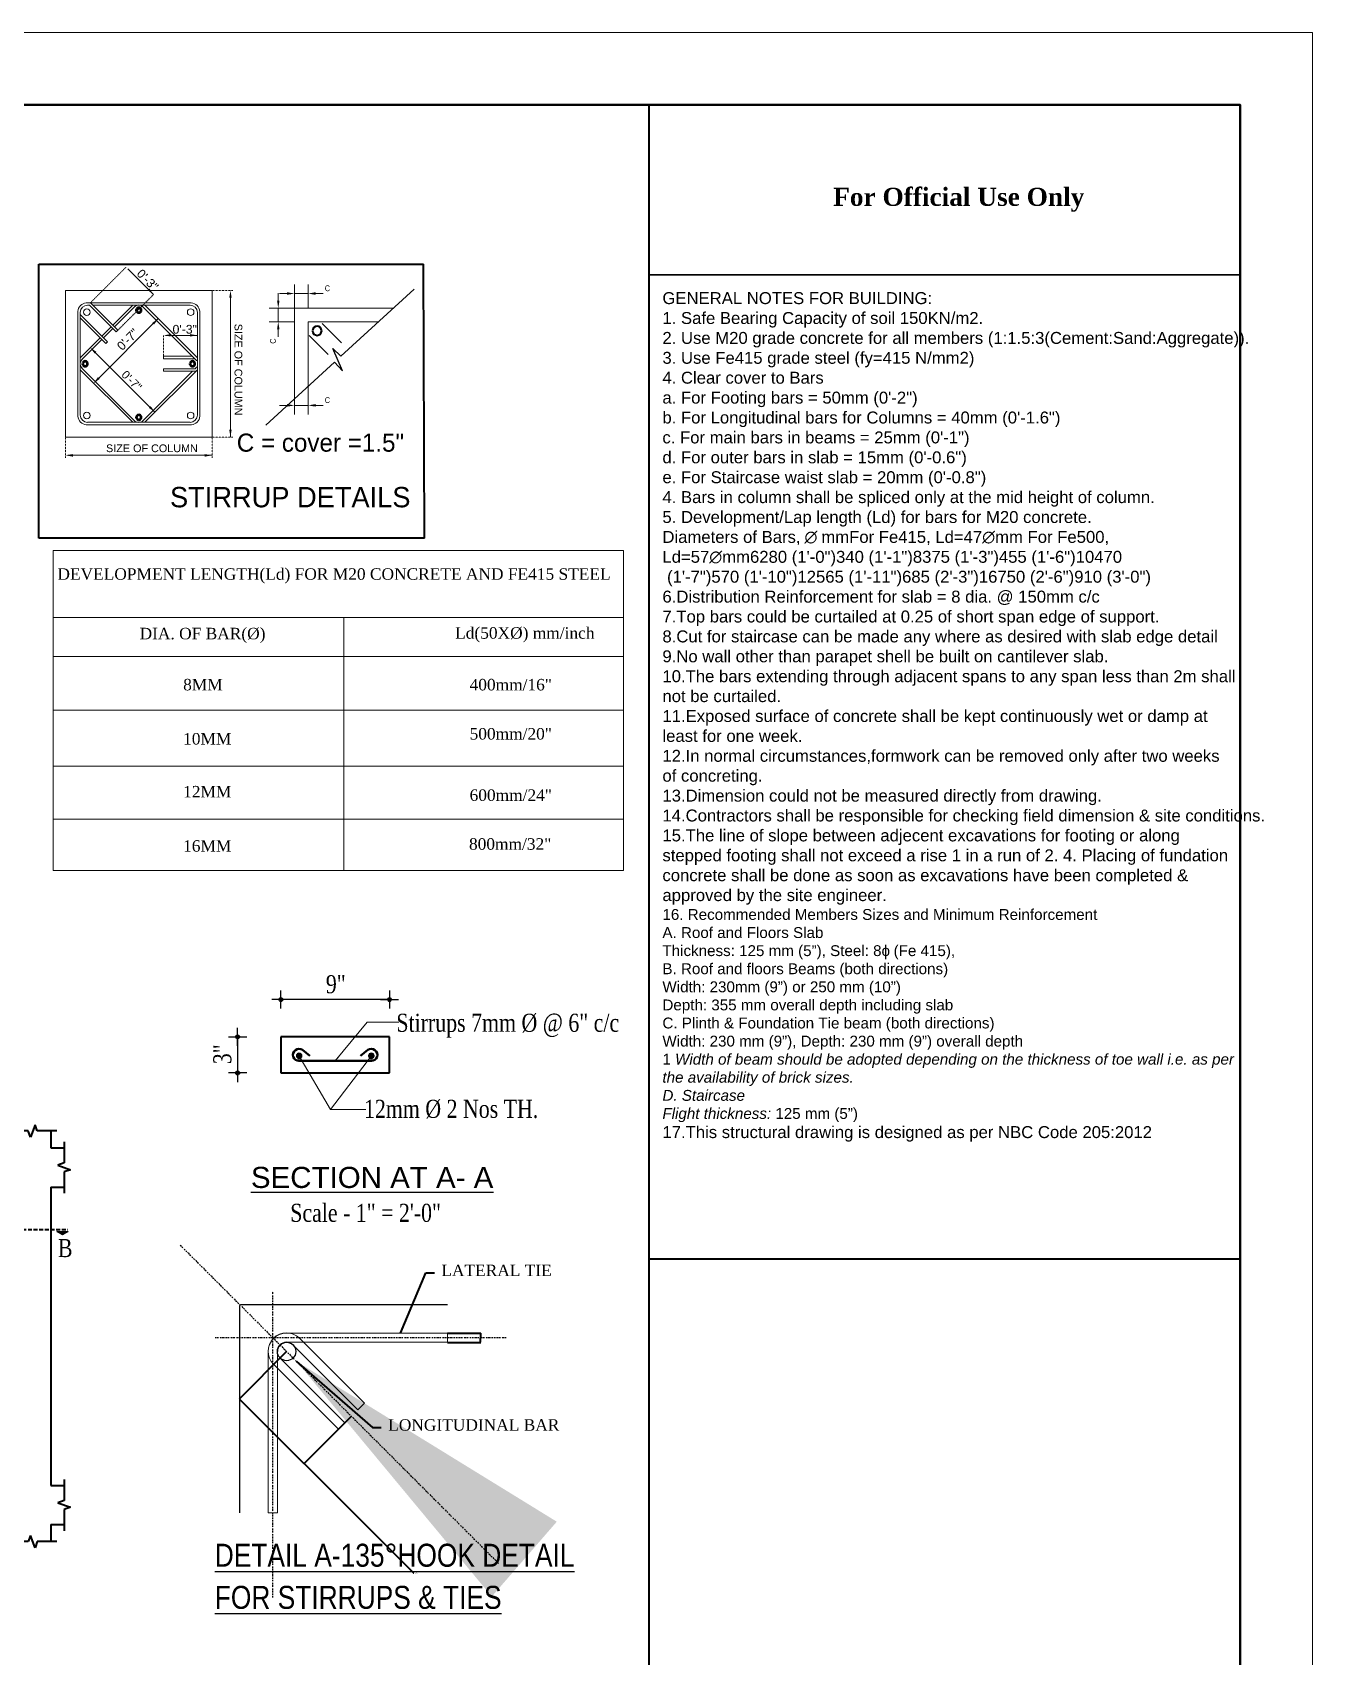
# Model space of a CAD drawing. Header units: inches. Extents: x 334224 to 340955, y 74691 to 79424.
# Drawn here: x 340106 to 340955, y 78346 to 79424 of the extents above; entities that cross this region are included whole.
import ezdxf

# ---------------------------------------------------------------- set-up
doc = ezdxf.new("R2010")
doc.units = ezdxf.units.IN
doc.header["$MEASUREMENT"] = 0
for name, pattern in [('BORDERX2', [3.5, 1, -0.5, 1, -0.5, 0, -0.5]), ('DASHED2', [0.375, 0.25, -0.125]), ('HIDDEN2', [0.1875, 0.125, -0.0625])]:
    doc.linetypes.add(name, pattern=pattern)
doc.layers.get('Defpoints').update_dxf_attribs({"lineweight": 0})
for name, color, linetype, lineweight in [('0.05', 51, 'HIDDEN2', 13), ('0.13', 2, 'Continuous', 13), ('0.18', 3, 'Continuous', 18), ('0.20', 4, 'Continuous', 20), ('0.35', 79, 'Continuous', 35), ('0.50', 6, 'Continuous', 50), ('1text', 254, 'Continuous', 15), ('BAR', 5, 'Continuous', 40), ('base line', 201, 'Continuous', 40), ('Dimensions', 255, 'Continuous', 9), ('elevation plan', 134, 'Continuous', 18), ('ope', 2, 'Continuous', 13), ('stirrup', 42, 'Continuous', 20), ('Wall', 20, 'Continuous', 35), ('WINDOW FRAME', 122, 'Continuous', 20)]:
    doc.layers.add(name, color=color, linetype=linetype, lineweight=lineweight)
for name, color, linetype in [('dim', 1, 'Continuous'), ('dimension', 241, 'Continuous'), ('Grid', 5, 'Continuous'), ('hatch', 45, 'Continuous'), ('OUTLINE', 1, 'Continuous'), ('structure', 210, 'Continuous'), ('text', 113, 'Continuous')]:
    doc.layers.add(name, color=color, linetype=linetype)
doc.styles.add('1.8', font='times.ttf', dxfattribs={"width": 0.8, "height": 6})
doc.styles.add('AERIAL', font='ARIALN.TTF')
doc.styles.add('Attic', font='ARIALN.TTF')
doc.styles.add('BLUE', font='')
doc.styles.add('dim', font='ARIALN.TTF')
doc.styles.add('DIM25', font='romans.shx', dxfattribs={"height": 240})
doc.styles.add('prabin', font='arial.ttf', dxfattribs={"height": 6})
doc.styles.add('ROMANS', font='dutch.ttf')
doc.styles.get("Standard").update_dxf_attribs({"font": 'arial.ttf', "height": 9})
doc.styles.add('STYLUS', font='stylu.ttf')
doc.styles.add('TITLE', font='arial.ttf')
doc.styles.get('BLUE').set_extended_font_data('BluePrint')
doc.dimstyles.new('Attic 1-48in96', dxfattribs={"dimtxt": 7, "dimasz": 3, "dimexe": 2, "dimexo": 1, "dimgap": 0.5, "dimtad": 1, "dimdec": 0, "dimlfac": 0.5, "dimzin": 3, "dimdsep": 46, "dimlunit": 4, "dimtxsty": 'Attic', "dimcen": 0.09, "dimclrd": 250, "dimclre": 250, "dimadec": 0, "dimazin": 0, "dimtfac": 1, "dimtdec": 0, "dimtix": 1, "dimtmove": 1, "dimatfit": 2, "dimfxl": 0, "dimtolj": 1, "dimtzin": 0, "dimlwd": 13, "dimlwe": 13, "dimarcsym": 0})
doc.dimstyles.new('DIM5', dxfattribs={"dimtxt": 220, "dimasz": 200, "dimexe": 100, "dimexo": 150, "dimgap": 125, "dimtad": 1, "dimdec": 0, "dimlfac": 0.05, "dimzin": 0, "dimdsep": 46, "dimtxsty": 'DIM25', "dimcen": 0.09, "dimclrd": 6, "dimclre": 6, "dimclrt": 7, "dimadec": 0, "dimazin": 0, "dimtfac": 1, "dimtdec": 0, "dimtix": 1, "dimtofl": 0, "dimtmove": 0, "dimatfit": 3, "dimfxl": 0, "dimtvp": 1, "dimtolj": 1, "dimtzin": 0, "dimarcsym": 0})
doc.dimstyles.get("Standard").update_dxf_attribs({"dimtxt": 8, "dimasz": 0.18, "dimexe": 0.18, "dimexo": 0.0625, "dimgap": 0.09, "dimtad": 0, "dimtih": 1, "dimtoh": 1, "dimdec": 4, "dimzin": 0, "dimdsep": 46, "dimtxsty": 'Standard', "dimcen": 0.09, "dimclrt": 256, "dimadec": 0, "dimazin": 0, "dimtfac": 1, "dimtdec": 4, "dimtofl": 0, "dimtmove": 0, "dimatfit": 3, "dimfxl": 0, "dimtolj": 1, "dimtzin": 0, "dimarcsym": 0})
pattern_1 = [(45, (9507.37394, -32192.24384), (-0.08838834765, 0.08838834765), [])]

# ---------------------------------------------------------------- blocks, each defined once
blk = doc.blocks.new('A$C59541ACD')
at = {"ltscale": 3}
for p, q in [((0, 0.1), (0, 181.9)), ((255.7, 0.1), (255.1, 181.9)), ((255.7, 0), (0, 0.1))]:
    blk.add_line(p, q, dxfattribs=at)
for start, end in [(0, 180), (180, 0)]:
    blk.add_arc((184.6, 137.6), 3, start, end)
at = {"layer": '0.05', "ltscale": 0.1}
for p, q in [((34.2, 156.2), (57.9, 179.9)), ((52.4, 138), (76.1, 161.7)), ((114.9, 164.3), (128.6, 164.3)), ((82.7, 120.7), (82.7, 134.6)), ((105.2, 122.7), (105.2, 138.7)), ((17.7, 53.4), (17.7, 67.1)), ((114.9, 67.1), (128.6, 67.1)), ((114.9, 53.4), (114.9, 67.1))]:
    blk.add_line(p, q, dxfattribs=at)
at = {"layer": '0.13'}
for p, q in [((114.9, 164.3), (17.7, 164.3)), ((17.7, 164.3), (17.7, 67.1)), ((114.9, 67.1), (114.9, 164.3)), ((101.1, 156.2), (31.5, 156.2)), ((33.6, 154.6), (32.3, 154.6)), ((33.6, 154.6), (51.3, 136.9)), ((34.2, 156.2), (52.4, 138)), ((100.3, 154.6), (35.9, 154.6)), ((62.3, 154.6), (49.1, 141.4)), ((64, 154), (50.2, 140.2)), ((104.6, 118), (68.6, 154)), ((105.2, 119.7), (70.3, 154.6)), ((25.8, 150.6), (25.8, 80.9)), ((27.4, 149.8), (27.4, 81.7)), ((27.4, 148.5), (45.6, 130.3)), ((27.4, 146.2), (44.4, 129.1)), ((47.9, 140.2), (41.8, 134.1)), ((105.2, 81.7), (105.2, 149.8)), ((106.8, 80.9), (106.8, 150.6)), ((40.6, 132.9), (27.4, 119.7)), ((41.8, 131.8), (28.6, 118.6)), ((49.1, 139.1), (42.9, 132.9)), ((44.4, 129.1), (45.6, 130.3)), ((51.3, 136.9), (52.4, 138)), ((101.9, 120.7), (82.7, 120.7)), ((82.7, 120.7), (82.7, 119.1)), ((103.5, 119.1), (82.7, 119.1)), ((62.3, 76.9), (27.4, 111.7)), ((64, 77.4), (28.6, 112.9)), ((68.6, 77.4), (101.9, 110.8)), ((105.2, 111.7), (70.3, 76.9)), ((103.6, 112.4), (82.7, 112.4)), ((82.7, 112.4), (82.7, 110.8)), ((104.2, 110.8), (82.7, 110.8)), ((103.6, 112.4), (104.6, 113.4)), ((32.3, 76.9), (100.3, 76.9)), ((17.7, 67.1), (114.9, 67.1)), ((31.5, 75.2), (101.1, 75.2))]:
    blk.add_line(p, q, dxfattribs=at)
for centre, radius, start, end in [((32.3, 149.7), 6.58, 97.4341, 172.5659), ((32.3, 149.8), 4.86, 90, 180), ((66.3, 151.7), 3.24, 45, 135), ((66.3, 151.7), 3.24, 117.2412, 135), ((66.3, 151.7), 3.24, 45, 62.7588), ((100.3, 149.8), 4.86, 0, 90), ((100.5, 149.9), 6.32, 5.6001, 84.3999), ((31.5, 115.7), 5.67, 135, 135.2415), ((31.5, 115.7), 4.05, 135, 225), ((31.5, 115.7), 5.67, 224.7585, 225), ((102.3, 115.7), 3.24, 27.2412, 45), ((102.3, 115.7), 3.24, 315, 332.7588), ((32.3, 81.7), 6.52, 187.0552, 262.9448), ((32.3, 81.7), 4.86, 180, 270), ((66.3, 80.9), 5.67, 225, 225.2415), ((66.3, 81.5), 4.65, 240.4546, 299.5454), ((66.3, 80.9), 5.67, 314.7585, 315), ((100.3, 81.7), 4.86, 270, 0), ((100.6, 81.5), 6.27, 275.2322, 354.7678)]:
    blk.add_arc(centre, radius, start, end, dxfattribs=at)
at = {"layer": '0.20'}
for centre, start, end in [((31.9, 150), 0, 180), ((100.7, 150), 0, 180), ((31.9, 150), 180, 0), ((100.7, 150), 180, 0), ((31.9, 81.4), 0, 180), ((31.9, 81.4), 180, 0), ((100.7, 81.4), 0, 180), ((100.7, 81.4), 180, 0)]:
    blk.add_arc(centre, 2.2, start, end, dxfattribs=at)
at = {"layer": '0.35', "color": 1, "lineweight": 0}
for p, q in [((59.1, 178.8), (76.1, 161.7)), ((127.1, 162.7), (127.1, 67.1)), ((37.5, 104), (79.2, 145.7)), ((84.3, 134.6), (105.2, 134.6)), ((35.3, 125.3), (77, 83.6)), ((19.3, 55), (114.9, 55))]:
    blk.add_line(p, q, dxfattribs=at)
at = {"layer": '0.35', "color": 1}
for points in [[(73.3, 165.7), (72.1, 164.6), (76.1, 161.7)], [(127.9, 159.5), (126.3, 159.5), (127.1, 164.3)], [(75.2, 142.8), (76.4, 141.7), (79.2, 145.7)], [(87.5, 135.4), (87.5, 133.8), (82.7, 134.6)], [(100.3, 135.4), (100.3, 133.8), (105.2, 134.6)], [(38.2, 123.6), (37, 122.5), (34.2, 126.5)], [(39.2, 106.8), (40.4, 105.7), (36.3, 102.8)], [(74.2, 87.6), (73, 86.5), (77, 83.6)], [(127.9, 72), (126.3, 72), (127.1, 67.1)], [(22.6, 55.8), (22.6, 54.1), (17.7, 55)], [(110, 55.8), (110, 54.1), (114.9, 55)]]:
    blk.add_solid(points, dxfattribs=at)
at = {"layer": '0.50'}
for centre, start, end in [((66.3, 151.3), 90, 270), ((66.3, 151.3), 270, 90), ((30.7, 115.7), 0, 180), ((30.7, 115.7), 180, 0), ((101.9, 115.7), 0, 180), ((101.9, 115.7), 180, 0), ((66.3, 80.2), 90, 270), ((66.3, 80.2), 270, 90)]:
    blk.add_arc(centre, 1.65, start, end, dxfattribs=at)
at = {"layer": 'dim', "lineweight": 18, "ltscale": 50}
for p, q in [((158.8, 157.6), (158.8, 162.6)), ((164.6, 162.3), (159.6, 162.3)), ((169.6, 152.6), (169.6, 168.3)), ((169.6, 162.3), (178.6, 162.3)), ((178.6, 152.6), (178.6, 168.3)), ((183.6, 162.3), (188.6, 162.3)), ((169.6, 152.6), (152.8, 152.6)), ((158.8, 152.6), (158.8, 143.6)), ((169.6, 143.6), (152.8, 143.6)), ((158.8, 138.6), (158.8, 133.6)), ((178.6, 100.7), (178.6, 82.1)), ((164.6, 88.1), (159.6, 88.1)), ((169.6, 92.5), (169.6, 82.1)), ((169.6, 88.1), (178.6, 88.1)), ((183.6, 88.1), (188.6, 88.1))]:
    blk.add_line(p, q, dxfattribs=at)
at = {"layer": 'dim', "ltscale": 50}
for points in [[(164.6, 163.2), (164.6, 161.5), (169.6, 162.3)], [(183.6, 163.2), (183.6, 161.5), (178.6, 162.3)], [(158, 157.6), (159.6, 157.6), (158.8, 152.6)], [(158, 138.6), (159.6, 138.6), (158.8, 143.6)], [(164.6, 89), (164.6, 87.3), (169.6, 88.1)], [(183.6, 89), (183.6, 87.3), (178.6, 88.1)]]:
    blk.add_solid(points, dxfattribs=at)
at = {"layer": 'elevation plan'}
for p, q in [((235.1, 152.6), (169.6, 152.6)), ((169.6, 152.6), (169.6, 92.5))]:
    blk.add_line(p, q, dxfattribs=at)
at = {"layer": 'hatch'}
for p, q in [((200.4, 120.7), (248.9, 165.3)), ((201.5, 111), (195, 125.9)), ((195, 125.9), (200.4, 120.7)), ((150.6, 75), (196.2, 116.9)), ((196.2, 116.9), (201.5, 111))]:
    blk.add_line(p, q, dxfattribs=at)
at = {"layer": 'stirrup'}
for p, q in [((225.3, 143.6), (178.6, 143.6)), ((178.6, 143.6), (178.6, 100.7)), ((187.9, 142.4), (200.7, 129.7)), ((179.2, 134.6), (191.9, 121.9))]:
    blk.add_line(p, q, dxfattribs=at)
at = {"layer": 'Wall'}
blk.add_line((0, 181.9), (255.1, 181.9), dxfattribs=at)
at = {"layer": '0.18'}
for s, height, rotation, p in [('0\'-3"', 5.81, 315, (64.4, 175)), ('SIZE OF COLUMN', 5.126, 270, (129.8, 142.3)), ('0\'-7"', 5.81, 45, (55.3, 124.1)), ('0\'-7"', 5.47, 315, (54.3, 108)), ('SIZE OF COLUMN', 5.126, 360, (44.6, 57.1))]:
    blk.add_text(s, height=height, rotation=rotation, dxfattribs=at).set_placement(p)
blk.add_text('0\'-3"', height=5.81, dxfattribs=at).set_placement((88.7, 135.7))
at = {"layer": '1text', "style": 'STYLUS'}
for s, height, p in [('C = cover =1.5"', 12, (131.3, 57.4)), ('STIRRUP DETAILS', 13.5, (87, 20.5))]:
    blk.add_text(s, height=height, dxfattribs=at).set_placement(p)
at = {"layer": 'dim', "color": 10, "ltscale": 50, "char_height": 9, "attachment_point": 5, "style": 'dim'}
for insert in [(191.4, 165.8), (191.4, 91.6)]:
    blk.add_mtext('\\A1;{\\H0.4286x;C}', dxfattribs=dict(at, insert=insert))
at = {"layer": 'dim', "color": 10, "ltscale": 50, "insert": (155.3, 130.8), "char_height": 9, "attachment_point": 5, "rotation": 90, "style": 'dim'}
blk.add_mtext('\\A1;{\\H0.4286x;C}', dxfattribs=at)
blk = doc.blocks.new('A$C75F05C51')
at = {"layer": 'Dimensions', "color": 1, "ltscale": 0.1}
for p, q in [((4.8, 168), (383, 168)), ((197.5, 168), (197.5, 0)), ((4.8, 142), (383, 142)), ((4.8, 106.5), (383, 106.5)), ((4.8, 69.3), (383, 69.3)), ((4.8, 34.1), (383, 34.1))]:
    blk.add_line(p, q, dxfattribs=at)
blk.add_lwpolyline([(4.8, 212.5), (383, 212.5), (383, 0), (4.8, 0)], close=True, dxfattribs=at)
at = {"layer": 'text', "style": 'ROMANS'}
for s, height, p in [('DEVELOPMENT LENGTH(Ld) FOR M20 CONCRETE AND FE415 STEEL', 7.625, (7.5, 193)), ('Ld(50X%%C) mm/inch', 7.625, (271.3, 153.9)), ('DIA. OF BAR(%%C)', 7.625, (62, 153.5)), ('8MM', 7.62, (90.9, 119.6)), ('400mm/16"', 7.62, (280.9, 119.6)), ('10MM', 7.62, (90.9, 83.7)), ('500mm/20"', 7.62, (280.9, 87)), ('12MM', 7.62, (90.9, 48.6)), ('600mm/24"', 7.62, (280.9, 46.3)), ('800mm/32"', 7.62, (280.5, 13.9)), ('16MM', 7.62, (90.9, 12.6))]:
    blk.add_text(s, height=height, dxfattribs=at).set_placement(p)
blk = doc.blocks.new('A$C21D050C5')
at = {"layer": 'text', "ltscale": 10}
for points in [[(259.8, 265.3), (259.8, 257.8), (262.1, 261.5)], [(0.5, 244.7), (8, 244.7), (4.3, 242.4)], [(259.8, 237.7), (259.8, 230.2), (262.1, 234)], [(316.4, 244.7), (308.9, 244.7), (312.7, 242.4)], [(259.8, 140.6), (259.8, 133.1), (262.1, 136.8)], [(259.8, 113), (259.8, 105.5), (262.1, 109.3)]]:
    blk.add_hatch(color=256, dxfattribs=at).paths.add_polyline_path(points)
at = {"linetype": 'Continuous', "ltscale": 10}
for p, q in [((30.5, 315.5), (27.5, 307.3)), ((32, 311.4), (30.5, 315.5)), ((294.5, 315.5), (291.5, 307.3)), ((296, 311.4), (294.5, 315.5)), ((5.8, 304.2), (5.8, 290.2)), ((26, 311.4), (13, 311.4)), ((27.5, 307.3), (26, 311.4)), ((45, 311.4), (32, 311.4)), ((290, 311.4), (277, 311.4)), ((291.5, 307.3), (290, 311.4)), ((309, 311.4), (296, 311.4)), ((313.9, 304.2), (313.9, 290.2)), ((5.8, 290.2), (1.7, 288.7)), ((1.7, 288.7), (9.9, 285.7)), ((9.9, 285.7), (5.8, 284.2)), ((5.8, 284.2), (5.8, 270.2)), ((313.9, 290.2), (309.7, 288.7)), ((309.7, 288.7), (318, 285.7)), ((318, 285.7), (313.9, 284.2)), ((313.9, 284.2), (313.9, 270.2)), ((5.8, 80.2), (5.8, 66.2)), ((313.9, 80.2), (313.9, 66.2)), ((5.8, 66.2), (1.7, 64.7)), ((1.7, 64.7), (9.9, 61.7)), ((313.9, 66.2), (309.7, 64.7)), ((309.7, 64.7), (318, 61.7)), ((9.9, 61.7), (5.8, 60.2)), ((5.8, 60.2), (5.8, 46.2)), ((318, 61.7), (313.9, 60.2)), ((313.9, 60.2), (313.9, 46.2)), ((27.5, 43.1), (26, 39)), ((30.5, 34.9), (27.5, 43.1)), ((291.5, 43.1), (290, 39)), ((294.5, 34.9), (291.5, 43.1)), ((26, 39), (13, 39)), ((32, 39), (30.5, 34.9)), ((45, 39), (32, 39)), ((290, 39), (277, 39)), ((296, 39), (294.5, 34.9)), ((309, 39), (296, 39))]:
    blk.add_line(p, q, dxfattribs=at)
at = {"ltscale": 10}
for p, q in [((17, 311.4), (17, 300.2)), ((41, 311.4), (41, 300.2)), ((281, 311.4), (281, 300.2)), ((305, 311.4), (305, 300.2)), ((5.8, 300.2), (17, 300.2)), ((41, 300.2), (281, 300.2)), ((305, 300.2), (313.9, 300.2)), ((5.8, 274.2), (17, 274.2)), ((17, 274.2), (17, 76.2)), ((41, 274.2), (41, 250.2)), ((41, 274.2), (281, 274.2)), ((281, 274.2), (281, 250.2)), ((305, 274.2), (305, 76.2)), ((305, 274.2), (313.9, 274.2)), ((41, 250.2), (281, 250.2)), ((41, 244.2), (41, 124.2)), ((41, 244.2), (281, 244.2)), ((89, 244.2), (233, 244.2)), ((89, 124.2), (89, 244.2)), ((233, 244.2), (233, 124.2)), ((281, 244.2), (281, 124.2)), ((41, 124.2), (281, 124.2)), ((233, 124.2), (89, 124.2)), ((41, 118.2), (41, 76.2)), ((41, 118.2), (281, 118.2)), ((281, 118.2), (281, 76.2)), ((5.8, 76.2), (17, 76.2)), ((41, 76.2), (281, 76.2)), ((305, 76.2), (313.9, 76.2)), ((5.8, 50.2), (17, 50.2)), ((17, 50.2), (17, 39)), ((41, 50.2), (41, 39)), ((41, 50.2), (281, 50.2)), ((281, 50.2), (281, 39)), ((305, 50.2), (305, 39)), ((305, 50.2), (313.9, 50.2))]:
    blk.add_line(p, q, dxfattribs=at)
at = {"linetype": 'DASHED2', "ltscale": 10}
for p, q in [((258.4, 265.1), (258.4, 230.7)), ((1.1, 246.1), (316.3, 246.1)), ((258.4, 140.4), (258.4, 106))]:
    blk.add_line(p, q, dxfattribs=at)
at = {"layer": 'text', "ltscale": 10}
for p, q in [((259.8, 257.8), (259.8, 265.3)), ((259.8, 265.3), (262.1, 261.5)), ((262.1, 261.5), (259.8, 257.8)), ((8, 244.7), (0.5, 244.7)), ((0.5, 244.7), (4.3, 242.4)), ((4.3, 242.4), (8, 244.7)), ((259.8, 230.2), (259.8, 237.7)), ((259.8, 237.7), (262.1, 234)), ((308.9, 244.7), (316.4, 244.7)), ((312.7, 242.4), (308.9, 244.7)), ((316.4, 244.7), (312.7, 242.4)), ((262.1, 234), (259.8, 230.2)), ((259.8, 133.1), (259.8, 140.6)), ((259.8, 140.6), (262.1, 136.8)), ((262.1, 136.8), (259.8, 133.1)), ((259.8, 105.5), (259.8, 113)), ((259.8, 113), (262.1, 109.3)), ((262.1, 109.3), (259.8, 105.5))]:
    blk.add_line(p, q, dxfattribs=at)
at = {"layer": 'WINDOW FRAME'}
for p, q in [((94, 239.2), (137, 239.2)), ((94, 129.2), (94, 239.2)), ((137, 239.2), (137, 129.2)), ((142, 239.2), (228, 239.2)), ((142, 129.2), (142, 239.2)), ((185, 239.2), (185, 129.2)), ((228, 239.2), (228, 129.2)), ((99, 234.2), (114.5, 234.2)), ((99, 202.2), (99, 234.2)), ((114.5, 234.2), (114.5, 202.2)), ((116.5, 234.2), (132, 234.2)), ((116.5, 202.2), (116.5, 234.2)), ((132, 234.2), (132, 202.2)), ((147, 234.2), (162.5, 234.2)), ((147, 202.2), (147, 234.2)), ((162.5, 234.2), (162.5, 202.2)), ((164.5, 234.2), (180, 234.2)), ((164.5, 202.2), (164.5, 234.2)), ((180, 234.2), (180, 202.2)), ((190, 234.2), (205.5, 234.2)), ((190, 202.2), (190, 234.2)), ((205.5, 234.2), (205.5, 202.2)), ((207.5, 234.2), (223, 234.2)), ((207.5, 202.2), (207.5, 234.2)), ((223, 234.2), (223, 202.2)), ((114.5, 202.2), (99, 202.2)), ((114.5, 200.2), (99, 200.2)), ((99, 200.2), (99, 168.2)), ((114.5, 168.2), (114.5, 200.2)), ((132, 202.2), (116.5, 202.2)), ((116.5, 200.2), (132, 200.2)), ((116.5, 168.2), (116.5, 200.2)), ((132, 200.2), (132, 168.2)), ((162.5, 202.2), (147, 202.2)), ((162.5, 200.2), (147, 200.2)), ((147, 200.2), (147, 168.2)), ((162.5, 168.2), (162.5, 200.2)), ((180, 202.2), (164.5, 202.2)), ((164.5, 200.2), (180, 200.2)), ((164.5, 168.2), (164.5, 200.2)), ((180, 200.2), (180, 168.2)), ((205.5, 202.2), (190, 202.2)), ((205.5, 200.2), (190, 200.2)), ((190, 200.2), (190, 168.2)), ((205.5, 168.2), (205.5, 200.2)), ((223, 202.2), (207.5, 202.2)), ((207.5, 200.2), (223, 200.2)), ((207.5, 168.2), (207.5, 200.2)), ((223, 200.2), (223, 168.2)), ((99, 168.2), (114.5, 168.2)), ((99, 166.2), (114.5, 166.2)), ((99, 134.2), (99, 166.2)), ((114.5, 166.2), (114.5, 134.2)), ((132, 168.2), (116.5, 168.2)), ((116.5, 166.2), (132, 166.2)), ((116.5, 134.2), (116.5, 166.2)), ((132, 166.2), (132, 134.2)), ((147, 168.2), (162.5, 168.2)), ((147, 166.2), (162.5, 166.2)), ((147, 134.2), (147, 166.2)), ((162.5, 166.2), (162.5, 134.2)), ((180, 168.2), (164.5, 168.2)), ((164.5, 166.2), (180, 166.2)), ((164.5, 134.2), (164.5, 166.2)), ((180, 166.2), (180, 134.2)), ((190, 168.2), (205.5, 168.2)), ((190, 166.2), (205.5, 166.2)), ((190, 134.2), (190, 166.2)), ((205.5, 166.2), (205.5, 134.2)), ((223, 168.2), (207.5, 168.2)), ((207.5, 166.2), (223, 166.2)), ((207.5, 134.2), (207.5, 166.2)), ((223, 166.2), (223, 134.2)), ((114.5, 134.2), (99, 134.2)), ((132, 134.2), (116.5, 134.2)), ((162.5, 134.2), (147, 134.2)), ((180, 134.2), (164.5, 134.2)), ((205.5, 134.2), (190, 134.2)), ((223, 134.2), (207.5, 134.2)), ((137, 129.2), (94, 129.2)), ((228, 129.2), (142, 129.2))]:
    blk.add_line(p, q, dxfattribs=at)
at = {"layer": '0.13', "style": 'TITLE'}
blk.add_text('%%USILL&LINTEL DETAIL', height=10, dxfattribs=at).set_placement((88.9, 14.6))
at = {"layer": 'text', "ltscale": 10, "style": '1.8', "width": 0.8}
for s, height, p in [('BEAM', 12, (134.4, 305.1)), ('A', 12, (262.9, 258.9)), ('LINTEL BAND', 12, (101.9, 255.8)), ('A', 12, (262.9, 229.9)), ('B', 12, (309.7, 227.7)), ('B', 12, (0.2, 224.9)), ('A', 12, (262.9, 134.2)), ('SILL BAND', 12, (110.9, 100.3)), ('A', 12, (262.9, 105.2)), ('Scale - 1" = 4\'-0"', 6, (145.8, 2.8))]:
    blk.add_text(s, height=height, dxfattribs=at).set_placement(p)
blk = doc.blocks.new('A$C2CA418C2')
blk.add_blockref('A$C21D050C5', (0, -0.5))
blk = doc.blocks.new('*D226')
at = {"layer": 'Defpoints', "color": 0, "transparency": 16777216}
for p in [(-50369.4, -44736.5), (-50369.4, -44742.6), (-50347.6, -44742.6)]:
    blk.add_point(p, dxfattribs=at)
at = {"layer": 'dim', "color": 0, "lineweight": -2, "transparency": 16777216}
for p, q in [((-50369.3, -44736.5), (-50347.4, -44736.5)), ((-50347.6, -44736.6), (-50347.6, -44739.3)), ((-50369.3, -44742.6), (-50347.4, -44742.6)), ((-50347.6, -44742.4), (-50347.6, -44739.7))]:
    blk.add_line(p, q, dxfattribs=at)
at = {"layer": 'dim', "color": 0, "transparency": 16777216}
for points in [[(-50347.6, -44736.6), (-50347.5, -44736.6), (-50347.6, -44736.5)], [(-50347.6, -44742.4), (-50347.5, -44742.4), (-50347.6, -44742.6)]]:
    blk.add_solid(points, dxfattribs=at)
at = {"layer": 'dim', "color": 0, "transparency": 16777216, "insert": (-50347.6, -44739.5), "char_height": 0.18, "attachment_point": 5}
blk.add_mtext('\\A1;%%c', dxfattribs=at)
blk = doc.blocks.new('*D227')
at = {"layer": 'Defpoints', "color": 0, "transparency": 16777216}
for p in [(-50476.1, -44748.7), (-50507.5, -44780), (-50433.1, -44791.7)]:
    blk.add_point(p, dxfattribs=at)
at = {"layer": 'dim', "color": 0, "lineweight": -2, "transparency": 16777216}
for p, q in [((-50476.2, -44748.7), (-50507.6, -44780.2)), ((-50507.4, -44780.2), (-50464.6, -44822.9)), ((-50433.2, -44791.7), (-50464.6, -44823.2)), ((-50464.5, -44823), (-50391.9, -44895.6)), ((-50391.9, -44895.6), (-50391.8, -44895.6))]:
    blk.add_line(p, q, dxfattribs=at)
at = {"layer": 'dim', "color": 0, "transparency": 16777216}
for points in [[(-50507.3, -44780.1), (-50507.4, -44780.2), (-50507.5, -44780)], [(-50464.6, -44822.9), (-50464.6, -44822.9), (-50464.5, -44823)]]:
    blk.add_solid(points, dxfattribs=at)
at = {"layer": 'dim', "color": 0, "transparency": 16777216, "insert": (-50390.5, -44895.6), "char_height": 0.18, "attachment_point": 5}
blk.add_mtext('\\A1;75 or 10%%c\\Pminimum hook length\\P(whichever is greater)', dxfattribs=at)
blk = doc.blocks.new('A$C783D17C0')
at = {"layer": 'dim', "color": 1}
for p, q in [((39.22129, 207.49483), (39.22129, 69.92218)), ((39.90754, 208.18108), (177.20191, 208.18108))]:
    blk.add_line(p, q, dxfattribs=at)
at = {"layer": 'dim', "color": 4}
blk.add_line((74.65985, 181.36499), (117.79336, 138.23147), dxfattribs=at)
at = {"layer": 'Grid', "color": 9, "linetype": 'BORDERX2'}
for p, q in [((0.00007, 247.4023), (211.06385, 36.33852)), ((61.33379, 13.67848), (61.33379, 216.81826)), ((216.05542, 186.06858), (23.00803, 186.06858))]:
    blk.add_line(p, q, dxfattribs=at)
at = {"layer": 'OUTLINE', "color": 4}
for p, q in [((78.9732, 185.67834), (122.10672, 142.54483)), ((66.03739, 172.74252), (109.1709, 129.60901)), ((61.72403, 168.42917), (104.85755, 125.29566)), ((104.85755, 125.29566), (109.1709, 129.60901))]:
    blk.add_line(p, q, dxfattribs=at)
blk.add_arc((70.48379, 176.91858), 6.1, 90, 180, dxfattribs=at)
blk.add_arc((70.48379, 176.91858), 6.1, 90, 180, dxfattribs=at)
at = {"layer": 'stirrup'}
for p, q in [((70.48379, 189.11858), (177.20191, 189.11858)), ((122.10672, 142.54483), (78.9732, 185.67834)), ((177.20191, 189.11858), (177.20191, 183.01858)), ((58.28379, 176.91858), (58.28379, 69.92218)), ((64.38379, 176.91858), (64.38379, 69.92218)), ((109.1709, 129.60901), (66.03739, 172.74252)), ((70.48379, 183.01858), (177.20191, 183.01858)), ((117.79336, 138.23147), (74.65985, 181.36499)), ((104.85755, 125.29566), (61.72403, 168.42917)), ((117.79336, 138.23147), (122.10672, 142.54483)), ((58.28379, 69.92218), (64.38379, 69.92218))]:
    blk.add_line(p, q, dxfattribs=at)
for centre, radius, start, end in [((70.34862, 177.05375), 12.197, 45, 225), ((70.34862, 177.05375), 12.197, 45, 225), ((70.48379, 176.91858), 12.2, 90, 180), ((70.34862, 177.05375), 6.097, 45, 225), ((70.34862, 177.05375), 6.097, 45, 225), ((70.34862, 177.05375), 6.097, 45, 225)]:
    blk.add_arc(centre, radius, start, end, dxfattribs=at)
at = {"layer": 'structure', "color": 2}
blk.add_circle((70.48379, 176.91858), 6.1, dxfattribs=at)
at = {"layer": 'text'}
for s, height, style, p in [('LATERAL TIE', 7.625, 'ROMANS', (173.12199, 226.90711)), ('LONGITUDINAL BAR', 7.625, 'ROMANS', (137.87247, 124.35023)), ('%%uDETAIL A-135%%dHOOK DETAIL', 15.25, 'AERIAL', (22.84052, 34.1102)), ('%%uFOR STIRRUPS & TIES', 15.25, 'AERIAL', (22.84052, 6.17572))]:
    blk.add_text(s, height=height, dxfattribs=dict(at, style=style)).set_placement(p)
at = {"layer": 'dim'}
dim = blk.add_linear_dim(base=(199.05298, 183.01858), p1=(177.20191, 189.11858), p2=(177.20191, 183.01858), angle=90, text='%%c', dimstyle='Standard', override={"dimscale": 1}, dxfattribs=at)
dim.commit()
dim.dimension.update_dxf_attribs({"geometry": '*D226', "text_midpoint": (199.05298, 186.06858), "insert": (50546.60378, 44925.58337)})
dim = blk.add_linear_dim(base=(39.10559, 145.54038), p1=(113.48213, 133.92024), p2=(70.48379, 176.91858), angle=135, text='75 or 10%%c\\Pminimum hook length\\P(whichever is greater)', dimstyle='Standard', override={"dimscale": 1}, dxfattribs=at)
dim.commit()
dim.dimension.update_dxf_attribs({"geometry": '*D227', "text_midpoint": (156.13052, 29.9821), "dimtype": 129, "insert": (50546.60378, 44925.58337)})
blk.add_leader([(77.11633, 170.28604), (127.52906, 126.51873), (133.23726, 126.51873)], dimstyle='DIM5', dxfattribs=at)
at = {"layer": 'ope', "color": 0}
blk.add_leader([(146.08521, 189.11858), (162.77858, 229.07561), (168.48678, 229.07561)], dimstyle='Standard', override={"dimscale": 1, "dimtad": 0}, dxfattribs=at)
blk = doc.blocks.new('A$C0F796747')
at = {"layer": 'dimension'}
h = blk.add_hatch(color=256, dxfattribs=at)
h.paths.add_polyline_path([(49.1, 151.9), (49.1, 153.2), (47.9, 153.2, 0.414214)])
h.paths.add_polyline_path([(47.9, 153.2), (49.1, 153.2), (49.1, 154.5, 0.414214)])
h.paths.add_polyline_path([(49.1, 153.2), (50.4, 153.2, 0.414214), (49.1, 154.5)])
h.paths.add_polyline_path([(49.1, 151.9, 0.414214), (50.4, 153.2), (49.1, 153.2)])
h = blk.add_hatch(color=256, dxfattribs=at)
h.paths.add_polyline_path([(121.1, 154.5), (121.1, 153.2), (122.4, 153.2, 0.414214)])
h.paths.add_polyline_path([(122.4, 153.2), (121.1, 153.2), (121.1, 151.9, 0.414214)])
h.paths.add_polyline_path([(121.1, 153.2), (119.9, 153.2, 0.414214), (121.1, 151.9)])
h.paths.add_polyline_path([(121.1, 154.5, 0.414214), (119.9, 153.2), (121.1, 153.2)])
h = blk.add_hatch(color=256, dxfattribs=at)
h.paths.add_polyline_path([(19.1, 128.5), (20.4, 128.5), (20.4, 129.8, 0.414214)])
h.paths.add_polyline_path([(20.4, 129.8), (20.4, 128.5), (21.7, 128.5, 0.414214)])
h.paths.add_polyline_path([(20.4, 128.5), (20.4, 127.2, 0.414214), (21.7, 128.5)])
h.paths.add_polyline_path([(19.1, 128.5, 0.414214), (20.4, 127.2), (20.4, 128.5)])
h = blk.add_hatch(color=256, dxfattribs=at)
h.paths.add_polyline_path([(21.7, 104.5), (20.4, 104.5), (20.4, 103.2, 0.414214)])
h.paths.add_polyline_path([(20.4, 103.2), (20.4, 104.5), (19.1, 104.5, 0.414214)])
h.paths.add_polyline_path([(20.4, 104.5), (20.4, 105.8, 0.414214), (19.1, 104.5)])
h.paths.add_polyline_path([(21.7, 104.5, 0.414214), (20.4, 105.8), (20.4, 104.5)])
at = {"layer": 'Dimensions', "ltscale": 0.1}
h = blk.add_hatch(dxfattribs=at)
h.set_pattern_fill('ANSI31', color=1, style=0)
h.set_pattern_definition(pattern_1)
edge = h.paths.add_edge_path()
edge.add_arc((61.2, 115.8), 1.6, 90, 270)
edge.add_arc((61.2, 115.8), 1.6, 270, 450)
h = blk.add_hatch(dxfattribs=at)
h.set_pattern_fill('ANSI31', color=1, style=0)
h.set_pattern_definition(pattern_1)
edge = h.paths.add_edge_path()
edge.add_arc((109.1, 115.8), 1.6, 270, 450)
edge.add_arc((109.1, 115.8), 1.6, 90, 270)
at = {"ltscale": 10}
for p, q in [((49.1, 128.5), (49.1, 104.5)), ((121.1, 128.5), (49.1, 128.5)), ((121.1, 104.5), (121.1, 128.5)), ((49.1, 104.5), (121.1, 104.5))]:
    blk.add_line(p, q, dxfattribs=at)
for centre, start, end in [((61.2, 115.8), 90, 270), ((61.2, 115.8), 270, 90), ((109.1, 115.8), 90, 270), ((109.1, 115.8), 270, 90)]:
    blk.add_arc(centre, 1.6, start, end, dxfattribs=at)
at = {"layer": 'BAR', "ltscale": 10}
for p, q in [((68.3, 115.9), (63.4, 119.8)), ((106.8, 119.8), (102, 115.9)), ((61.1, 112.5), (109.1, 112.5))]:
    blk.add_line(p, q, dxfattribs=at)
for centre, start, end in [((61.1, 116.5), 54.8531, 270), ((109.1, 116.5), 270, 125.1469)]:
    blk.add_arc(centre, 4, start, end, dxfattribs=at)
at = {"layer": 'dimension'}
for p, q in [((55.1, 153.2), (43.1, 153.2)), ((49.1, 147.2), (49.1, 159.2)), ((115.1, 153.2), (127.1, 153.2)), ((121.1, 159.2), (121.1, 147.2)), ((20.4, 122.5), (20.4, 134.5)), ((14.4, 128.5), (26.4, 128.5)), ((20.4, 110.5), (20.4, 98.5)), ((26.4, 104.5), (14.4, 104.5))]:
    blk.add_line(p, q, dxfattribs=at)
at = {"layer": 'dimension', "ltscale": 10}
for p, q in [((120.1, 153.2), (50.1, 153.2)), ((20.4, 127.5), (20.4, 105.5))]:
    blk.add_line(p, q, dxfattribs=at)
at = {"layer": 'dimension'}
for centre in [(49.1, 153.2), (121.1, 153.2), (20.4, 128.5), (20.4, 104.5)]:
    blk.add_circle(centre, 1.28, dxfattribs=at)
at = {"layer": 'dimension', "color": 7, "style": '1.8', "width": 0.8}
blk.add_text('9"', height=12, dxfattribs=at).set_placement((78.9, 157.4))
blk.add_text('3"', height=12, rotation=90, dxfattribs=at).set_placement((16.2, 110.3))
at = {"layer": 'text', "style": '1.8', "width": 0.8}
blk.add_text('Stirrups 7mm %%C @ 6" c/c', height=12, dxfattribs=at).set_placement((125.7, 131.8))
at = {"layer": 'text', "ltscale": 10, "style": '1.8', "width": 0.8}
for s, p in [('12mm %%C 2 Nos TH.', (104.2, 74.7)), ('Scale - 1" = 2\'-0"', (55.3, 5.7))]:
    blk.add_text(s, height=12, dxfattribs=at).set_placement(p)
at = {"layer": 'text', "style": 'TITLE'}
blk.add_text('%%USECTION AT A- A', height=14, dxfattribs=at).set_placement((29.2, 28.2))
at = {"layer": 'Dimensions', "color": 1, "ltscale": 0.1}
for points in [[(85.1, 112.5), (106.4, 138.3), (127.4, 138.3)], [(61, 116.1), (82.1, 80.3), (105.4, 80.3)], [(109.1, 115.8), (82.1, 80.3)]]:
    blk.add_leader(points, dimstyle='Attic 1-48in96', override={"dimgap": 0.5, "dimtad": 0}, dxfattribs=at)
blk = doc.blocks.new('Complete project')
at = {"layer": 'base line'}
blk.add_lwpolyline([(337924.5002, 79375.91177), (340907.2202, 79375.91177), (340907.2202, 77227.43177), (337924.5002, 77227.43177)], close=True, dxfattribs=at)
at = {"layer": 'Defpoints', "ltscale": 0.5}
blk.add_lwpolyline([(337780.5002, 77179.43177), (340955.2202, 77179.43177), (340955.2202, 79423.91177), (337780.5002, 79423.91177)], close=True, dxfattribs=at)
at = {"layer": 'Wall', "ltscale": 0.5}
for p, q in [((340515.2202, 77227.43177), (340515.2202, 79375.91177)), ((340515.2202, 78610.31177), (340907.2202, 78610.31177))]:
    blk.add_line(p, q, dxfattribs=at)
at = {"layer": 'Wall', "lineweight": 30, "ltscale": 0.5}
blk.add_line((340515.2202, 79263.11177), (340907.2202, 79263.11177), dxfattribs=at)
at = {"color": 1}
for name, p in [('A$C59541ACD', (340110.4408, 79088.37417)), ('A$C75F05C51', (340115.25823, 78867.79297)), ('A$C2CA418C2', (339813.41314, 78384.18222)), ('A$C783D17C0', (340204.29249, 78371.84956))]:
    blk.add_blockref(name, p, dxfattribs=at)
blk.add_blockref('A$C0F796747', (340221.89863, 78629.07065))
at = {"layer": 'text', "ltscale": 36, "insert": (340637.28781, 79320.8699), "char_height": 12, "width": 261, "attachment_point": 1, "style": 'BLUE'}
blk.add_mtext('{\\fTimes New Roman|b1|i0|c0|p18;For Official Use Only}', dxfattribs=at)
at = {"layer": 'Wall', "color": 7, "lineweight": -3, "insert": (340524.04736, 79251.62424), "char_height": 8.64, "width": 380.5867358, "attachment_point": 1, "style": 'prabin'}
blk.add_mtext('{\\H0.9167x;\\C0;GENERAL NOTES FOR BUILDING:\\P1. Safe Bearing Capacity of soil 150KN/m2.\\P2. Use M20 grade concrete for all members (1:1.5:3(Cement:Sand:Aggregate)).\\P3. Use Fe415 grade steel (fy=415 N/mm2)\\P4. Clear cover to Bars\\Pa. For Footing bars = 50mm (0\'-2")\\Pb. For Longitudinal bars for Columns = 40mm (0\'-1.6")\\Pc. For main bars in beams = 25mm (0\'-1")\\Pd. For outer bars in slab = 15mm (0\'-0.6")\\Pe. For Staircase waist slab = 20mm (0\'-0.8")\\P4. Bars in column shall be spliced only at the mid height of column.\\P5. Development/Lap length (Ld) for bars for M20 concrete.\\PDiameters of Bars,\\fCambria Math|b0|i0|c0|p18; ∅ \\fArial|b0|i0|c0|p34;mmFor Fe415, Ld=47\\fCambria Math|b0|i0|c0|p18;∅\\fArial|b0|i0|c0|p34;mm For Fe500, Ld=57\\fCambria Math|b0|i0|c0|p18;∅\\fArial|b0|i0|c0|p34;mm6280 (1\'-0")340 (1\'-1")8375 (1\'-3")455 (1\'-6")10470\\P (1\'-7")570 (1\'-10")12565 (1\'-11")685 (2\'-3")16750 (2\'-6")910 (3\'-0")\\P6.Distribution Reinforcement for slab = 8 dia. @ 150mm c/c\\P7.Top bars could be curtailed at 0.25 of short span edge of support.\\P8.Cut for staircase can be made any where as desired with slab edge detail\\P9.No wall other than parapet shell be built on cantilever slab.\\P10.The bars extending through adjacent spans to any span less than 2m shall not be curtailed.\\P11.Exposed surface of concrete shall be kept continuously wet or damp at least for one week.\\P12.In normal circumstances,formwork can be removed only after two weeks of concreting.\\P13.Dimension could not be measured directly from drawing.\\P14.Contractors shall be responsible for checking field dimension & site conditions.\\P15.The line of slope between adjecent excavations for footing or along stepped footing shall not exceed a rise 1 in a run of 2. 4. Placing of fundation concrete shall be done as soon as excavations have been completed & approved by the site engineer.\\P\\H0.9091x;\\C256;16. Recommended Members Sizes and Minimum Reinforcement\\H1.1x;\\C0; \\P\\H0.9091x;\\C256;A. Roof and Floors Slab\\PThickness: 125 mm (5”), Steel: 8\\fCambria Math|b0|i0|c0|p18;ϕ \\fArial|b0|i0|c0|p34;(Fe 415), \\PB. Roof and floors Beams (both directions)\\PWidth: 230mm (9”) or 250 mm (10”)\\PDepth: 355 mm overall depth including slab\\PC. Plinth & Foundation Tie beam (both directions)\\PWidth: 230 mm (9”), Depth: 230 mm (9”) overall depth\\P1 \\fArial|b0|i1|c0|p34;Width of beam should be adopted depending on the thickness of toe wall i.e. as per the availability of brick sizes.\\PD. Staircase \\PFlight thickness:\\fArial|b0|i0|c0|p34; 125 mm (5”) \\H1.1x;\\C0;\\P17.This structural drawing is designed as per NBC Code 205:2012}', dxfattribs=at)

msp = doc.modelspace()

# ---------------------------------------------------------------- block references
at = {"layer": 'Wall', "linetype": 'ByBlock'}
msp.add_blockref('Complete project', (0, 0), dxfattribs=at)

doc.saveas('drawing.dxf')
